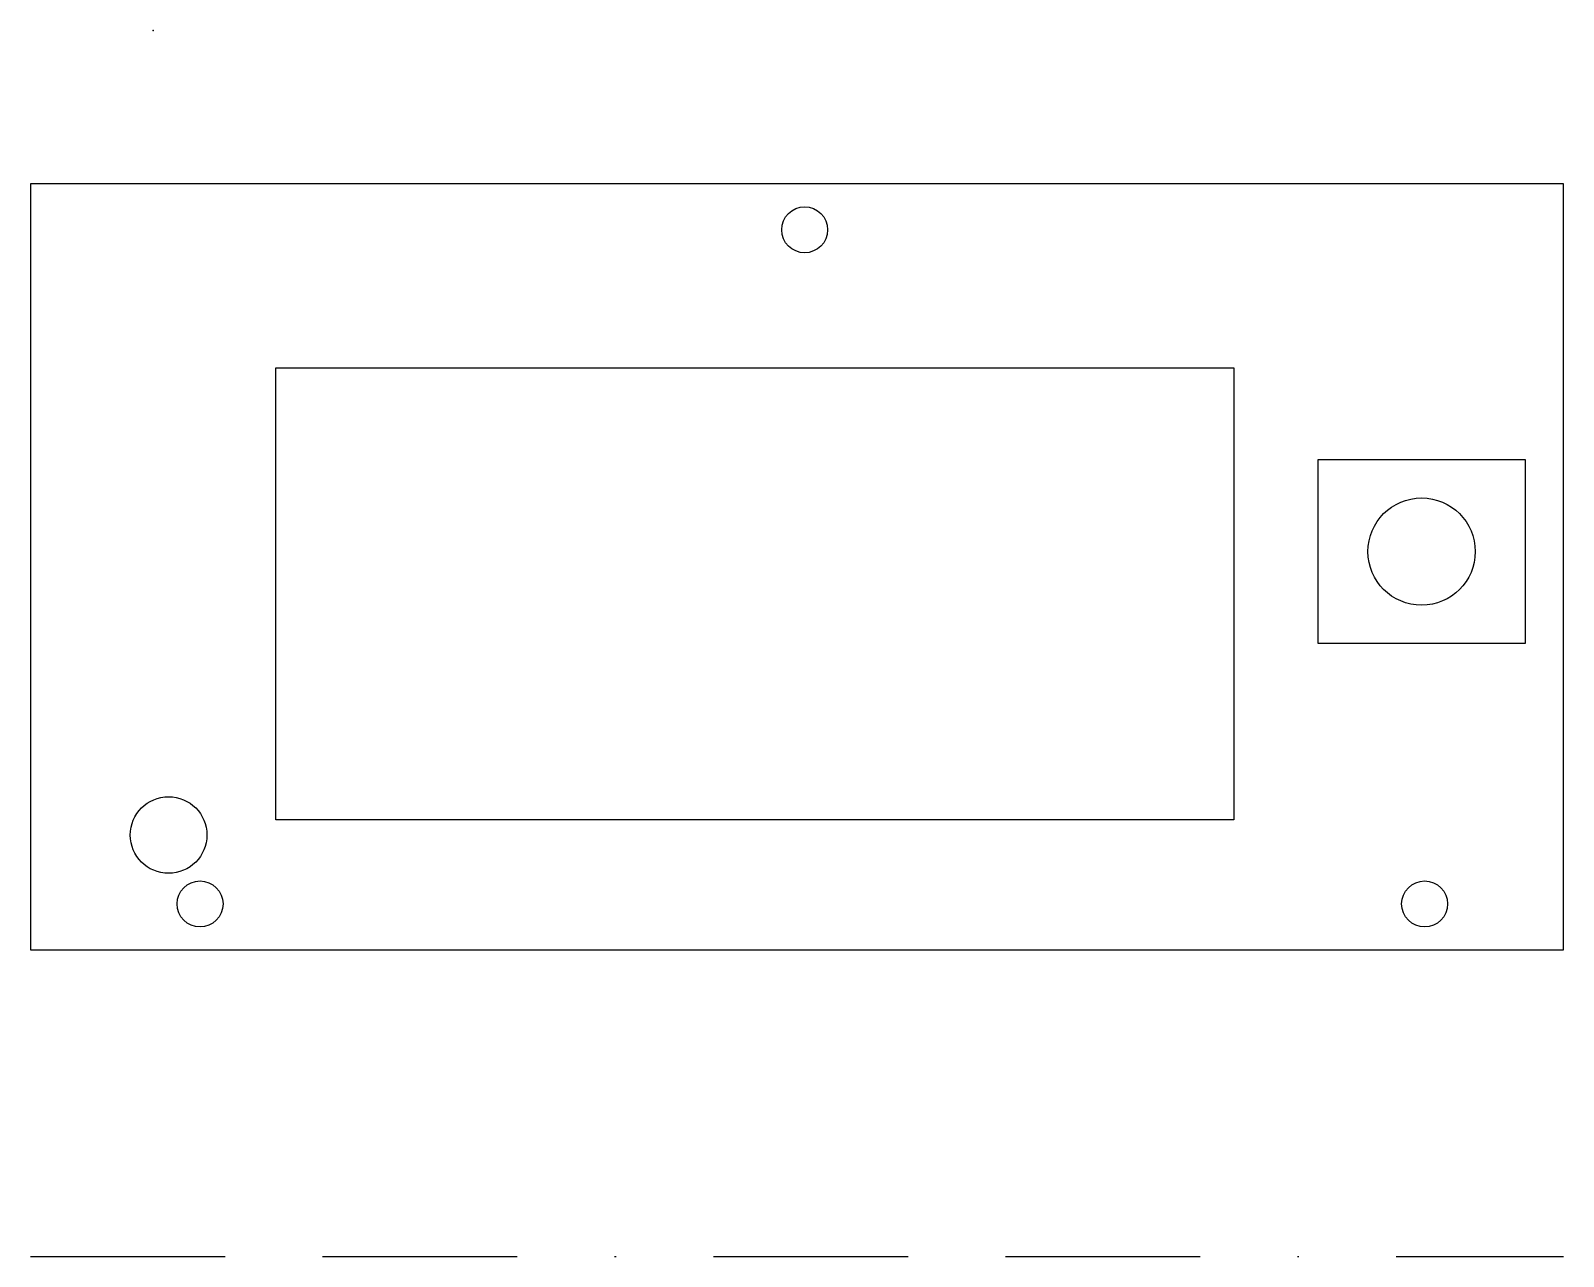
# Model space of a CAD drawing. Header units: millimetres. Extents: x 0 to 100, y -20 to 60.
import ezdxf

# ---------------------------------------------------------------- set-up
doc = ezdxf.new("R2010")
doc.units = ezdxf.units.MM
doc.linetypes.add('BORDER', pattern=[44.45, 12.7, -6.35, 12.7, -6.35, 0, -6.35])
doc.layers.get('0').update_dxf_attribs({"lineweight": 25, "true_color": 0xffffff})
for name, color, linetype, lineweight, true_color in [('Afficheur', 7, 'Continuous', 25, 0x000000), ('Construction', 1, 'BORDER', 25, 0xff0000), ('Fixation', 7, 'Continuous', 25, 0x000000), ('LED', 7, 'Continuous', 25, 0x000000), ('Potar', 7, 'Continuous', 25, 0x000000), ('PotarTige', 7, 'Continuous', 25, 0x000000)]:
    doc.layers.add(name, color=color, linetype=linetype, lineweight=lineweight, true_color=true_color)

msp = doc.modelspace()

# ---------------------------------------------------------------- linework, layer by layer
for p, q in [((100, 50), (0, 50)), ((0, 50), (0, 0)), ((100, 0), (100, 50)), ((0, 0), (100, 0))]:
    msp.add_line(p, q)
at = {"layer": 'Afficheur'}
for p, q in [((16, 38), (78.5, 38)), ((16, 8.5), (16, 38)), ((78.5, 38), (78.5, 8.5)), ((78.5, 8.5), (16, 8.5))]:
    msp.add_line(p, q, dxfattribs=at)
msp.add_point((8, 60), dxfattribs=at)
at = {"layer": 'Construction'}
msp.add_line((0, -20), (100, -20), dxfattribs=at)
at = {"layer": 'Fixation'}
for centre in [(50.5, 47), (11.05, 3), (90.95, 3)]:
    msp.add_circle(centre, 1.5, dxfattribs=at)
at = {"layer": 'LED'}
msp.add_circle((9, 7.5), 2.5, dxfattribs=at)
at = {"layer": 'Potar'}
for p, q in [((84, 32), (97.5, 32)), ((84, 20), (84, 32)), ((97.5, 32), (97.5, 20)), ((97.5, 20), (84, 20))]:
    msp.add_line(p, q, dxfattribs=at)
at = {"layer": 'PotarTige'}
msp.add_circle((90.75, 26), 3.5, dxfattribs=at)

doc.saveas('drawing.dxf')
